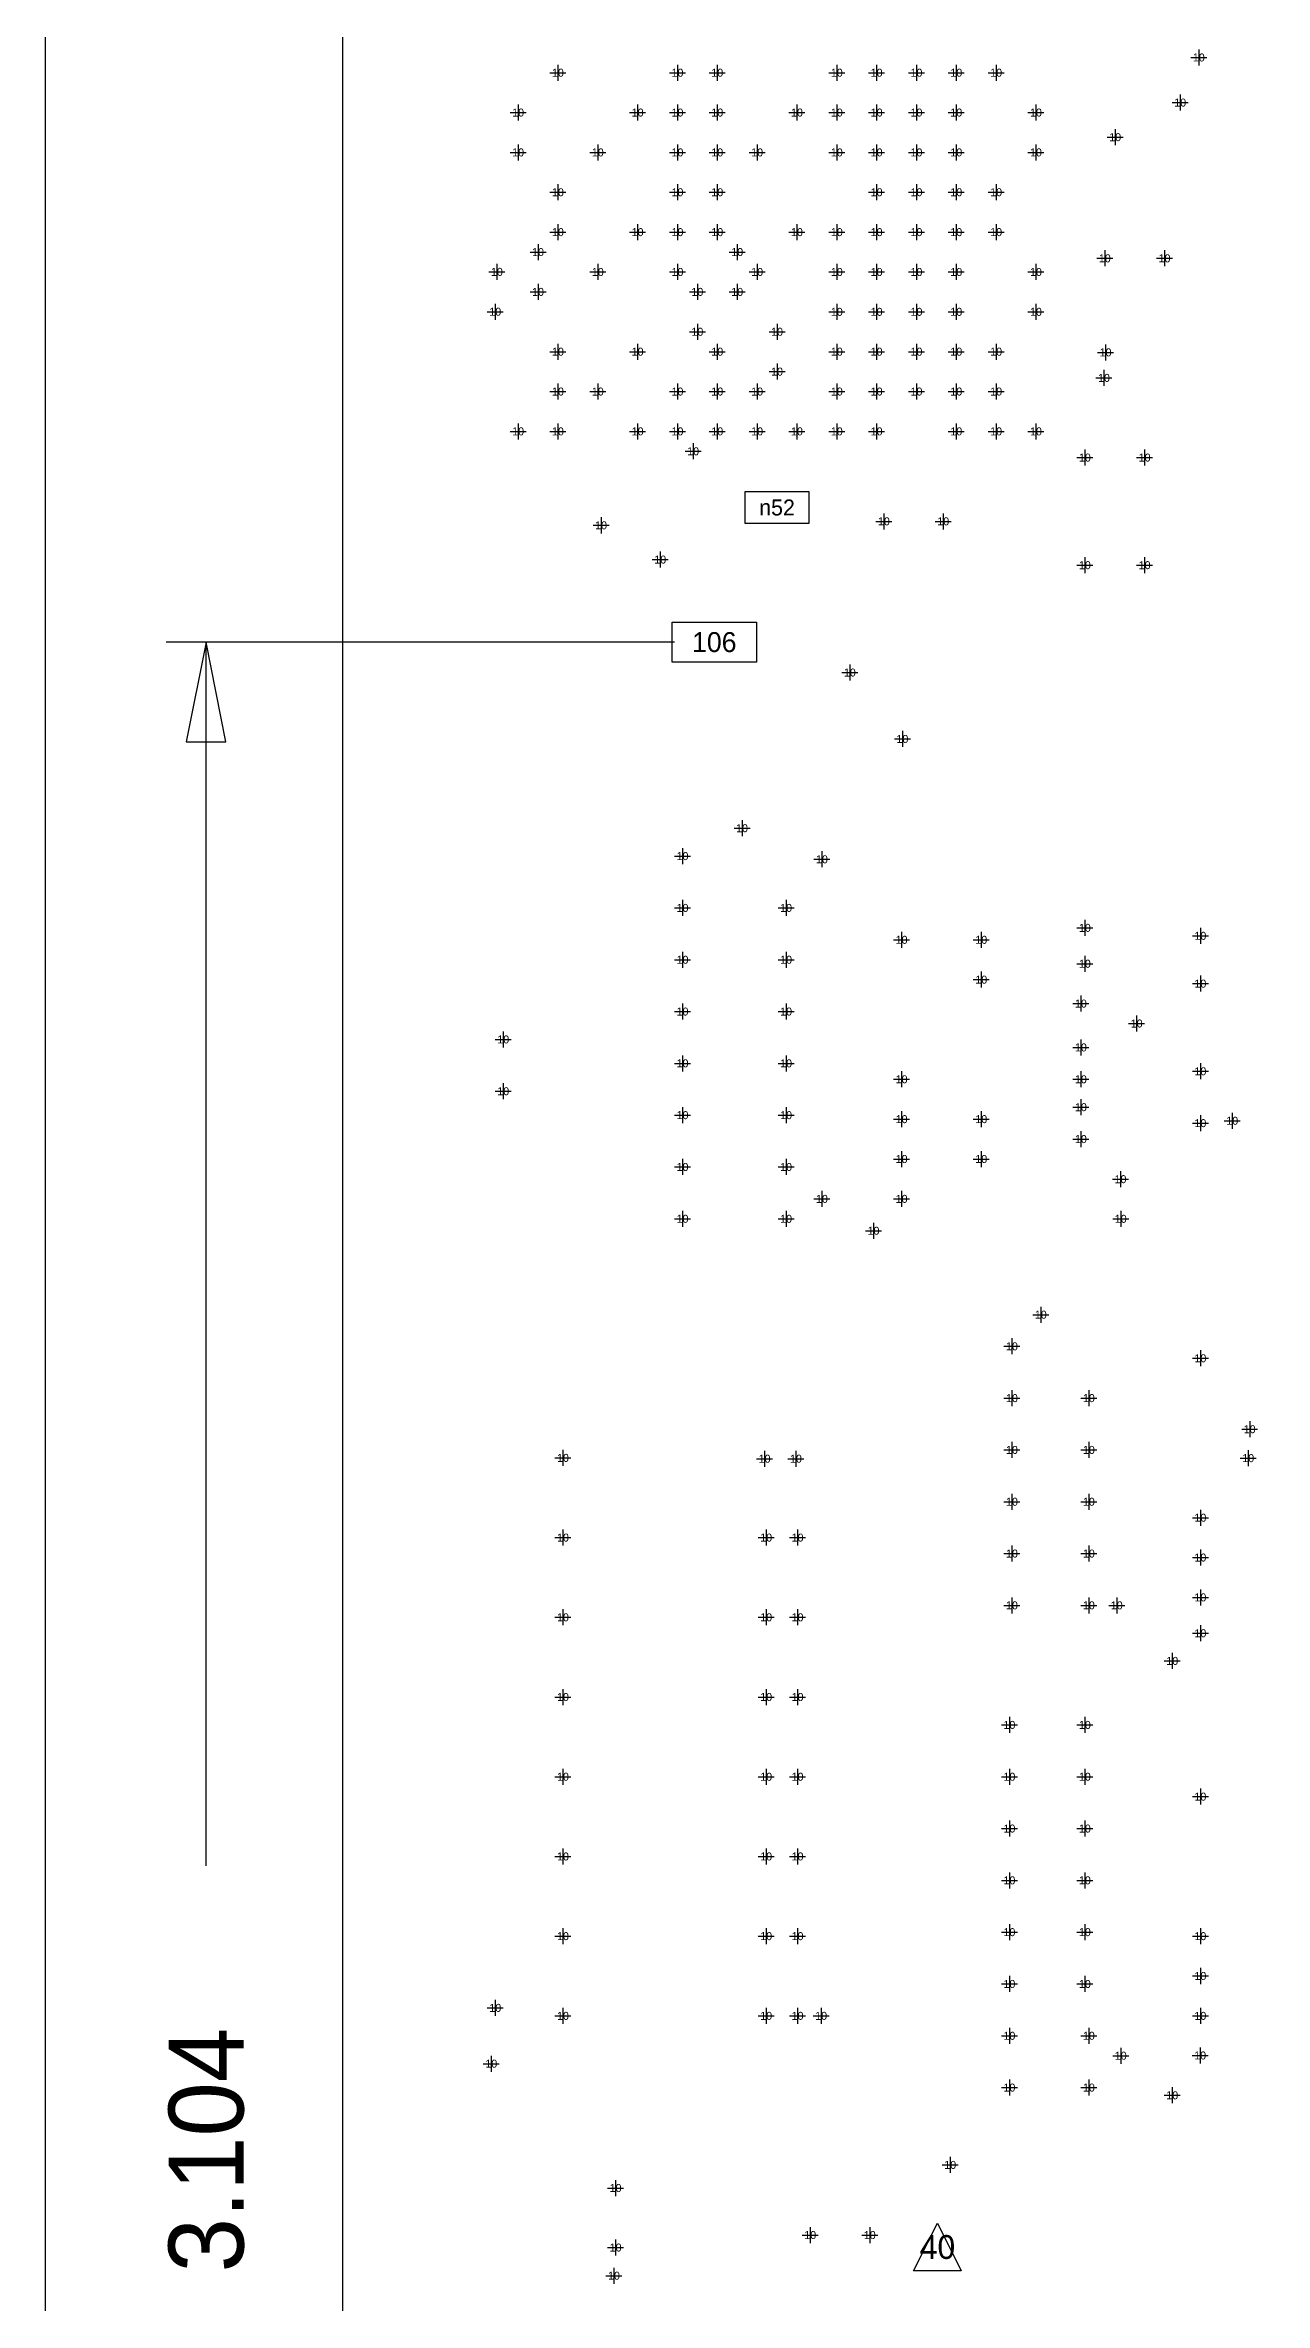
# Model space of a CAD drawing. Extents: x -13164 to 30582, y -10288 to 18382.
# Drawn here: x -623 to 907, y 1020 to 3853 of the extents above; entities that cross this region are included whole.
import ezdxf
from ezdxf.enums import TextEntityAlignment as Align

# ---------------------------------------------------------------- set-up
doc = ezdxf.new("R2010")
doc.units = 0
for name, color, linetype in [('BG_DIMENSION', 2, 'CONTINUOUS'), ('BG_OUTLINE', 7, 'CONTINUOUS'), ('MA_NCBACKDRILL-18-17', 30, 'CONTINUOUS'), ('MA_NCBACKDRILL-18-6', 11, 'CONTINUOUS'), ('MA_NCLEGEND-1-18', 7, 'CONTINUOUS')]:
    doc.layers.add(name, color=color, linetype=linetype)

# ---------------------------------------------------------------- blocks, each defined once
blk = doc.blocks.new('FIGURE_CROSS')
for points in [[(-0.5, 0), (0.5, 0)], [(0, 0.5), (0, -0.5)]]:
    blk.add_lwpolyline(points)
blk = doc.blocks.new('FIGURE_SQUARE')
blk.add_lwpolyline([(-0.5, -0.5), (-0.5, 0.5), (0.5, 0.5), (0.5, -0.5)], close=True)
blk = doc.blocks.new('FIGURE_TRI')
blk.add_lwpolyline([(-0.5, -0.5), (0, 0.5), (0.5, -0.5)], close=True)

msp = doc.modelspace()

# ---------------------------------------------------------------- linework, layer by layer
at = {"layer": 'BG_DIMENSION'}
for points in [[(-623.429, 7740.226), (-623.429, 0)], [(166.461, 3104.004), (-471.429, 3104.004)], [(-396.429, 2978.803), (-421.429, 3104.004), (-446.429, 2978.803), (-396.429, 2978.803)], [(-421.429, 1568.932), (-421.429, 3104.004)]]:
    msp.add_lwpolyline(points, dxfattribs=at)
at = {"layer": 'BG_OUTLINE'}
msp.add_lwpolyline([(-250, 11561.024), (-250, -250), (7624.012, -250), (7624.012, 11561.024)], close=True, dxfattribs=at)

# ---------------------------------------------------------------- block references
at = {"layer": 'MA_NCBACKDRILL-18-17', "xscale": 20.079, "yscale": 20.079}
for p in [(520.201, 3818.374), (470.201, 3768.374), (470.201, 3718.374), (520.201, 3668.374), (520.201, 3618.374), (470.201, 3568.374), (470.201, 3518.374), (520.201, 3468.374), (520.201, 3418.374)]:
    msp.add_blockref('FIGURE_CROSS', p, dxfattribs=at)
at = {"layer": 'MA_NCBACKDRILL-18-6', "xscale": 20.079, "yscale": 20.079}
msp.add_blockref('FIGURE_CROSS', (20.201, 3368.374), dxfattribs=at)
at = {"layer": 'MA_NCLEGEND-1-18'}
for name, p, xscale, yscale in [('FIGURE_CROSS', (20.201, 3818.374), 20.079, 20.079), ('FIGURE_CROSS', (170.201, 3818.374), 20.079, 20.079), ('FIGURE_CROSS', (220.201, 3818.374), 20.079, 20.079), ('FIGURE_CROSS', (370.201, 3818.374), 20.079, 20.079), ('FIGURE_CROSS', (420.201, 3818.374), 20.079, 20.079), ('FIGURE_CROSS', (470.201, 3818.374), 20.079, 20.079), ('FIGURE_CROSS', (520.201, 3818.374), 20.079, 20.079), ('FIGURE_CROSS', (570.201, 3818.374), 20.079, 20.079), ('FIGURE_CROSS', (824.571, 3837.512), 20.079, 20.079), ('FIGURE_CROSS', (-29.799, 3768.374), 20.079, 20.079), ('FIGURE_CROSS', (120.201, 3768.374), 20.079, 20.079), ('FIGURE_CROSS', (170.201, 3768.374), 20.079, 20.079), ('FIGURE_CROSS', (220.201, 3768.374), 20.079, 20.079), ('FIGURE_CROSS', (320.201, 3768.374), 20.079, 20.079), ('FIGURE_CROSS', (370.201, 3768.374), 20.079, 20.079), ('FIGURE_CROSS', (420.201, 3768.374), 20.079, 20.079), ('FIGURE_CROSS', (470.201, 3768.374), 20.079, 20.079), ('FIGURE_CROSS', (520.201, 3768.374), 20.079, 20.079), ('FIGURE_CROSS', (620.201, 3768.374), 20.079, 20.079), ('FIGURE_CROSS', (801.209, 3780.874), 20.079, 20.079), ('FIGURE_CROSS', (719.608, 3737.475), 20.079, 20.079), ('FIGURE_CROSS', (-29.799, 3718.374), 20.079, 20.079), ('FIGURE_CROSS', (70.201, 3718.374), 20.079, 20.079), ('FIGURE_CROSS', (170.201, 3718.374), 20.079, 20.079), ('FIGURE_CROSS', (220.201, 3718.374), 20.079, 20.079), ('FIGURE_CROSS', (270.201, 3718.374), 20.079, 20.079), ('FIGURE_CROSS', (370.201, 3718.374), 20.079, 20.079), ('FIGURE_CROSS', (420.201, 3718.374), 20.079, 20.079), ('FIGURE_CROSS', (470.201, 3718.374), 20.079, 20.079), ('FIGURE_CROSS', (520.201, 3718.374), 20.079, 20.079), ('FIGURE_CROSS', (620.201, 3718.374), 20.079, 20.079), ('FIGURE_CROSS', (20.201, 3668.374), 20.079, 20.079), ('FIGURE_CROSS', (170.201, 3668.374), 20.079, 20.079), ('FIGURE_CROSS', (220.201, 3668.374), 20.079, 20.079), ('FIGURE_CROSS', (420.201, 3668.374), 20.079, 20.079), ('FIGURE_CROSS', (470.201, 3668.374), 20.079, 20.079), ('FIGURE_CROSS', (520.201, 3668.374), 20.079, 20.079), ('FIGURE_CROSS', (570.201, 3668.374), 20.079, 20.079), ('FIGURE_CROSS', (20.201, 3618.374), 20.079, 20.079), ('FIGURE_CROSS', (120.201, 3618.374), 20.079, 20.079), ('FIGURE_CROSS', (170.201, 3618.374), 20.079, 20.079), ('FIGURE_CROSS', (220.201, 3618.374), 20.079, 20.079), ('FIGURE_CROSS', (320.201, 3618.374), 20.079, 20.079), ('FIGURE_CROSS', (370.201, 3618.374), 20.079, 20.079), ('FIGURE_CROSS', (420.201, 3618.374), 20.079, 20.079), ('FIGURE_CROSS', (470.201, 3618.374), 20.079, 20.079), ('FIGURE_CROSS', (520.201, 3618.374), 20.079, 20.079), ('FIGURE_CROSS', (570.201, 3618.374), 20.079, 20.079), ('FIGURE_CROSS', (-4.799, 3593.374), 20.079, 20.079), ('FIGURE_CROSS', (245.201, 3593.374), 20.079, 20.079), ('FIGURE_CROSS', (-56.429, 3568.512), 20.079, 20.079), ('FIGURE_CROSS', (70.201, 3568.374), 20.079, 20.079), ('FIGURE_CROSS', (170.201, 3568.374), 20.079, 20.079), ('FIGURE_CROSS', (270.201, 3568.374), 20.079, 20.079), ('FIGURE_CROSS', (370.201, 3568.374), 20.079, 20.079), ('FIGURE_CROSS', (420.201, 3568.374), 20.079, 20.079), ('FIGURE_CROSS', (470.201, 3568.374), 20.079, 20.079), ('FIGURE_CROSS', (520.201, 3568.374), 20.079, 20.079), ('FIGURE_CROSS', (620.201, 3568.374), 20.079, 20.079), ('FIGURE_CROSS', (706.571, 3585.512), 20.079, 20.079), ('FIGURE_CROSS', (781.571, 3585.512), 20.079, 20.079), ('FIGURE_CROSS', (-4.799, 3543.374), 20.079, 20.079), ('FIGURE_CROSS', (195.201, 3543.374), 20.079, 20.079), ('FIGURE_CROSS', (245.201, 3543.374), 20.079, 20.079), ('FIGURE_CROSS', (-58.429, 3518.528), 20.079, 20.079), ('FIGURE_CROSS', (370.201, 3518.374), 20.079, 20.079), ('FIGURE_CROSS', (420.201, 3518.374), 20.079, 20.079), ('FIGURE_CROSS', (470.201, 3518.374), 20.079, 20.079), ('FIGURE_CROSS', (520.201, 3518.374), 20.079, 20.079), ('FIGURE_CROSS', (620.201, 3518.374), 20.079, 20.079), ('FIGURE_CROSS', (195.201, 3493.374), 20.079, 20.079), ('FIGURE_CROSS', (295.201, 3493.374), 20.079, 20.079), ('FIGURE_CROSS', (20.201, 3468.374), 20.079, 20.079), ('FIGURE_CROSS', (120.201, 3468.374), 20.079, 20.079), ('FIGURE_CROSS', (220.201, 3468.374), 20.079, 20.079), ('FIGURE_CROSS', (370.201, 3468.374), 20.079, 20.079), ('FIGURE_CROSS', (420.201, 3468.374), 20.079, 20.079), ('FIGURE_CROSS', (470.201, 3468.374), 20.079, 20.079), ('FIGURE_CROSS', (520.201, 3468.374), 20.079, 20.079), ('FIGURE_CROSS', (570.201, 3468.374), 20.079, 20.079), ('FIGURE_CROSS', (707.571, 3467.512), 20.079, 20.079), ('FIGURE_CROSS', (20.201, 3418.374), 20.079, 20.079), ('FIGURE_CROSS', (70.201, 3418.374), 20.079, 20.079), ('FIGURE_CROSS', (170.201, 3418.374), 20.079, 20.079), ('FIGURE_CROSS', (220.201, 3418.374), 20.079, 20.079), ('FIGURE_CROSS', (270.201, 3418.374), 20.079, 20.079), ('FIGURE_CROSS', (295.201, 3443.374), 20.079, 20.079), ('FIGURE_CROSS', (370.201, 3418.374), 20.079, 20.079), ('FIGURE_CROSS', (420.201, 3418.374), 20.079, 20.079), ('FIGURE_CROSS', (470.201, 3418.374), 20.079, 20.079), ('FIGURE_CROSS', (520.201, 3418.374), 20.079, 20.079), ('FIGURE_CROSS', (570.201, 3418.374), 20.079, 20.079), ('FIGURE_CROSS', (705.571, 3435.512), 20.079, 20.079), ('FIGURE_CROSS', (-29.799, 3368.374), 20.079, 20.079), ('FIGURE_CROSS', (20.201, 3368.374), 20.079, 20.079), ('FIGURE_CROSS', (120.201, 3368.374), 20.079, 20.079), ('FIGURE_CROSS', (170.201, 3368.374), 20.079, 20.079), ('FIGURE_CROSS', (220.201, 3368.374), 20.079, 20.079), ('FIGURE_CROSS', (270.201, 3368.374), 20.079, 20.079), ('FIGURE_CROSS', (320.201, 3368.374), 20.079, 20.079), ('FIGURE_CROSS', (370.201, 3368.374), 20.079, 20.079), ('FIGURE_CROSS', (420.201, 3368.374), 20.079, 20.079), ('FIGURE_CROSS', (520.201, 3368.374), 20.079, 20.079), ('FIGURE_CROSS', (570.201, 3368.374), 20.079, 20.079), ('FIGURE_CROSS', (620.201, 3368.374), 20.079, 20.079), ('FIGURE_CROSS', (189.889, 3343.373), 20.079, 20.079), ('FIGURE_CROSS', (681.571, 3335.512), 20.079, 20.079), ('FIGURE_CROSS', (756.571, 3335.512), 20.079, 20.079), ('FIGURE_SQUARE', (295.201, 3272.905), 79.921, 40.161), ('FIGURE_CROSS', (74.319, 3250.512), 20.079, 20.079), ('FIGURE_CROSS', (429.319, 3255.512), 20.079, 20.079), ('FIGURE_CROSS', (503.823, 3255.512), 20.079, 20.079), ('FIGURE_CROSS', (148.571, 3207.512), 20.079, 20.079), ('FIGURE_CROSS', (681.571, 3200.512), 20.079, 20.079), ('FIGURE_CROSS', (756.571, 3200.512), 20.079, 20.079), ('FIGURE_SQUARE', (216.461, 3104.004), 105.909, 50), ('FIGURE_CROSS', (386.569, 3065.823), 20.079, 20.079), ('FIGURE_CROSS', (452.571, 2982.512), 20.079, 20.079), ('FIGURE_CROSS', (251.26, 2870.552), 20.079, 20.079), ('FIGURE_CROSS', (176.571, 2835.512), 20.079, 20.079), ('FIGURE_CROSS', (351.571, 2831.512), 20.079, 20.079), ('FIGURE_CROSS', (176.571, 2770.512), 20.079, 20.079), ('FIGURE_CROSS', (306.571, 2770.512), 20.079, 20.079), ('FIGURE_CROSS', (681.571, 2745.512), 20.079, 20.079), ('FIGURE_CROSS', (451.571, 2730.512), 20.079, 20.079), ('FIGURE_CROSS', (551.571, 2730.512), 20.079, 20.079), ('FIGURE_CROSS', (826.571, 2735.512), 20.079, 20.079), ('FIGURE_CROSS', (176.571, 2705.512), 20.079, 20.079), ('FIGURE_CROSS', (306.571, 2705.512), 20.079, 20.079), ('FIGURE_CROSS', (681.571, 2700.512), 20.079, 20.079), ('FIGURE_CROSS', (551.571, 2680.512), 20.079, 20.079), ('FIGURE_CROSS', (826.571, 2675.512), 20.079, 20.079), ('FIGURE_CROSS', (176.571, 2640.512), 20.079, 20.079), ('FIGURE_CROSS', (306.569, 2640.51), 20.079, 20.079), ('FIGURE_CROSS', (676.571, 2650.512), 20.079, 20.079), ('FIGURE_CROSS', (746.571, 2625.512), 20.079, 20.079), ('FIGURE_CROSS', (-48.429, 2605.512), 20.079, 20.079), ('FIGURE_CROSS', (176.571, 2575.512), 20.079, 20.079), ('FIGURE_CROSS', (306.571, 2575.513), 20.079, 20.079), ('FIGURE_CROSS', (676.571, 2595.512), 20.079, 20.079), ('FIGURE_CROSS', (-48.429, 2540.512), 20.079, 20.079), ('FIGURE_CROSS', (451.571, 2555.512), 20.079, 20.079), ('FIGURE_CROSS', (676.571, 2555.512), 20.079, 20.079), ('FIGURE_CROSS', (826.571, 2565.512), 20.079, 20.079), ('FIGURE_CROSS', (676.571, 2520.512), 20.079, 20.079), ('FIGURE_CROSS', (176.572, 2510.513), 20.079, 20.079), ('FIGURE_CROSS', (306.57, 2510.513), 20.079, 20.079), ('FIGURE_CROSS', (451.571, 2505.512), 20.079, 20.079), ('FIGURE_CROSS', (551.571, 2505.512), 20.079, 20.079), ('FIGURE_CROSS', (826.571, 2500.512), 20.079, 20.079), ('FIGURE_CROSS', (866.571, 2503.512), 20.079, 20.079), ('FIGURE_CROSS', (451.571, 2455.512), 20.079, 20.079), ('FIGURE_CROSS', (551.571, 2455.512), 20.079, 20.079), ('FIGURE_CROSS', (676.571, 2480.512), 20.079, 20.079), ('FIGURE_CROSS', (176.571, 2445.512), 20.079, 20.079), ('FIGURE_CROSS', (306.571, 2445.512), 20.079, 20.079), ('FIGURE_CROSS', (726.26, 2430.201), 20.079, 20.079), ('FIGURE_CROSS', (351.571, 2405.512), 20.079, 20.079), ('FIGURE_CROSS', (451.571, 2405.512), 20.079, 20.079), ('FIGURE_CROSS', (176.571, 2380.512), 20.079, 20.079), ('FIGURE_CROSS', (306.571, 2380.512), 20.079, 20.079), ('FIGURE_CROSS', (726.571, 2380.512), 20.079, 20.079), ('FIGURE_CROSS', (416.26, 2365.512), 20.079, 20.079), ('FIGURE_CROSS', (626.26, 2260.201), 20.079, 20.079), ('FIGURE_CROSS', (590.071, 2220.512), 20.079, 20.079), ('FIGURE_CROSS', (826.571, 2205.512), 20.079, 20.079), ('FIGURE_CROSS', (590.071, 2155.512), 20.079, 20.079), ('FIGURE_CROSS', (686.569, 2155.51), 20.079, 20.079), ('FIGURE_CROSS', (888.42, 2116.46), 20.079, 20.079), ('FIGURE_CROSS', (590.071, 2090.512), 20.079, 20.079), ('FIGURE_CROSS', (686.572, 2090.513), 20.079, 20.079), ('FIGURE_CROSS', (26.536, 2080.512), 20.079, 20.079), ('FIGURE_CROSS', (279.571, 2079.512), 20.079, 20.079), ('FIGURE_CROSS', (318.949, 2079.512), 20.079, 20.079), ('FIGURE_CROSS', (886.571, 2080.201), 20.079, 20.079), ('FIGURE_CROSS', (590.071, 2025.512), 20.079, 20.079), ('FIGURE_CROSS', (686.57, 2025.513), 20.079, 20.079), ('FIGURE_CROSS', (826.571, 2005.512), 20.079, 20.079), ('FIGURE_CROSS', (26.536, 1980.512), 20.079, 20.079), ('FIGURE_CROSS', (281.571, 1980.512), 20.079, 20.079), ('FIGURE_CROSS', (320.949, 1980.512), 20.079, 20.079), ('FIGURE_CROSS', (590.071, 1960.512), 20.079, 20.079), ('FIGURE_CROSS', (686.571, 1960.512), 20.079, 20.079), ('FIGURE_CROSS', (826.571, 1955.512), 20.079, 20.079), ('FIGURE_CROSS', (590.071, 1895.512), 20.079, 20.079), ('FIGURE_CROSS', (686.571, 1895.512), 20.079, 20.079), ('FIGURE_CROSS', (721.571, 1895.512), 20.079, 20.079), ('FIGURE_CROSS', (826.571, 1905.512), 20.079, 20.079), ('FIGURE_CROSS', (26.536, 1880.512), 20.079, 20.079), ('FIGURE_CROSS', (281.571, 1880.512), 20.079, 20.079), ('FIGURE_CROSS', (320.949, 1880.512), 20.079, 20.079), ('FIGURE_CROSS', (826.571, 1860.512), 20.079, 20.079), ('FIGURE_CROSS', (791.26, 1825.823), 20.079, 20.079), ('FIGURE_CROSS', (26.536, 1780.512), 20.079, 20.079), ('FIGURE_CROSS', (281.571, 1780.512), 20.079, 20.079), ('FIGURE_CROSS', (320.949, 1780.512), 20.079, 20.079), ('FIGURE_CROSS', (586.882, 1745.512), 20.079, 20.079), ('FIGURE_CROSS', (681.571, 1745.512), 20.079, 20.079), ('FIGURE_CROSS', (26.536, 1680.512), 20.079, 20.079), ('FIGURE_CROSS', (281.571, 1680.512), 20.079, 20.079), ('FIGURE_CROSS', (320.949, 1680.512), 20.079, 20.079), ('FIGURE_CROSS', (586.882, 1680.512), 20.079, 20.079), ('FIGURE_CROSS', (681.571, 1680.512), 20.079, 20.079), ('FIGURE_CROSS', (826.571, 1655.512), 20.079, 20.079), ('FIGURE_CROSS', (586.882, 1615.512), 20.079, 20.079), ('FIGURE_CROSS', (681.571, 1615.512), 20.079, 20.079), ('FIGURE_CROSS', (26.536, 1580.512), 20.079, 20.079), ('FIGURE_CROSS', (281.571, 1580.512), 20.079, 20.079), ('FIGURE_CROSS', (320.949, 1580.512), 20.079, 20.079), ('FIGURE_CROSS', (586.882, 1550.51), 20.079, 20.079), ('FIGURE_CROSS', (681.569, 1550.51), 20.079, 20.079), ('FIGURE_CROSS', (26.536, 1480.512), 20.079, 20.079), ('FIGURE_CROSS', (281.571, 1480.512), 20.079, 20.079), ('FIGURE_CROSS', (320.949, 1480.512), 20.079, 20.079), ('FIGURE_CROSS', (586.882, 1485.513), 20.079, 20.079), ('FIGURE_CROSS', (681.57, 1485.513), 20.079, 20.079), ('FIGURE_CROSS', (826.571, 1480.512), 20.079, 20.079), ('FIGURE_CROSS', (586.882, 1420.513), 20.079, 20.079), ('FIGURE_CROSS', (681.57, 1420.513), 20.079, 20.079), ('FIGURE_CROSS', (826.571, 1430.512), 20.079, 20.079), ('FIGURE_CROSS', (-58.429, 1390.512), 20.079, 20.079), ('FIGURE_CROSS', (26.536, 1380.512), 20.079, 20.079), ('FIGURE_CROSS', (281.571, 1380.512), 20.079, 20.079), ('FIGURE_CROSS', (320.949, 1380.512), 20.079, 20.079), ('FIGURE_CROSS', (350.536, 1380.512), 20.079, 20.079), ('FIGURE_CROSS', (826.571, 1380.512), 20.079, 20.079), ('FIGURE_CROSS', (586.882, 1355.512), 20.079, 20.079), ('FIGURE_CROSS', (686.571, 1355.512), 20.079, 20.079), ('FIGURE_CROSS', (726.571, 1330.512), 20.079, 20.079), ('FIGURE_CROSS', (826.26, 1330.823), 20.079, 20.079), ('FIGURE_CROSS', (-63.429, 1320.512), 20.079, 20.079), ('FIGURE_CROSS', (586.882, 1290.512), 20.079, 20.079), ('FIGURE_CROSS', (686.571, 1290.512), 20.079, 20.079), ('FIGURE_CROSS', (791.26, 1280.823), 20.079, 20.079), ('FIGURE_CROSS', (512.571, 1193.512), 20.079, 20.079), ('FIGURE_CROSS', (92.571, 1164.512), 20.079, 20.079), ('FIGURE_CROSS', (336.882, 1105.512), 20.079, 20.079), ('FIGURE_CROSS', (411.571, 1105.512), 20.079, 20.079), ('FIGURE_TRI', (496.571, 1090.512), 59.839, 59.839), ('FIGURE_CROSS', (92.571, 1089.823), 20.079, 20.079), ('FIGURE_CROSS', (90.567, 1054.508), 20.079, 20.079)]:
    msp.add_blockref(name, p, dxfattribs=dict(at, xscale=xscale, yscale=yscale))

# ---------------------------------------------------------------- texts
at = {"layer": 'BG_DIMENSION', "width": 0.974939}
msp.add_text('3.104', height=94.091, rotation=90, dxfattribs=at).set_placement((-374.383, 1058.595))
at = {"layer": 'MA_NCBACKDRILL-18-17'}
for p in [(520.201, 3818.374), (470.201, 3768.374), (470.201, 3718.374), (520.201, 3668.374), (520.201, 3618.374), (470.201, 3568.374), (470.201, 3518.374), (520.201, 3468.374), (520.201, 3418.374)]:
    msp.add_text('10', height=10.0395, dxfattribs=at).set_placement(p, align=Align.MIDDLE_CENTER)
at = {"layer": 'MA_NCBACKDRILL-18-6'}
msp.add_text('10', height=10.0395, dxfattribs=at).set_placement((20.201, 3368.374), align=Align.MIDDLE_CENTER)
at = {"layer": 'MA_NCLEGEND-1-18'}
for s, height, p in [('10', 10.0395, (824.571, 3837.512)), ('10', 10.0395, (20.201, 3818.374)), ('10', 10.0395, (170.201, 3818.374)), ('10', 10.0395, (220.201, 3818.374)), ('10', 10.0395, (370.201, 3818.374)), ('10', 10.0395, (420.201, 3818.374)), ('10', 10.0395, (470.201, 3818.374)), ('10', 10.0395, (520.201, 3818.374)), ('10', 10.0395, (570.201, 3818.374)), ('10', 10.0395, (-29.799, 3768.374)), ('10', 10.0395, (120.201, 3768.374)), ('10', 10.0395, (170.201, 3768.374)), ('10', 10.0395, (220.201, 3768.374)), ('10', 10.0395, (320.201, 3768.374)), ('10', 10.0395, (370.201, 3768.374)), ('10', 10.0395, (420.201, 3768.374)), ('10', 10.0395, (470.201, 3768.374)), ('10', 10.0395, (520.201, 3768.374)), ('10', 10.0395, (620.201, 3768.374)), ('10', 10.0395, (801.209, 3780.874)), ('10', 10.0395, (719.608, 3737.475)), ('10', 10.0395, (-29.799, 3718.374)), ('10', 10.0395, (70.201, 3718.374)), ('10', 10.0395, (170.201, 3718.374)), ('10', 10.0395, (220.201, 3718.374)), ('10', 10.0395, (270.201, 3718.374)), ('10', 10.0395, (370.201, 3718.374)), ('10', 10.0395, (420.201, 3718.374)), ('10', 10.0395, (470.201, 3718.374)), ('10', 10.0395, (520.201, 3718.374)), ('10', 10.0395, (620.201, 3718.374)), ('10', 10.0395, (20.201, 3668.374)), ('10', 10.0395, (170.201, 3668.374)), ('10', 10.0395, (220.201, 3668.374)), ('10', 10.0395, (420.201, 3668.374)), ('10', 10.0395, (470.201, 3668.374)), ('10', 10.0395, (520.201, 3668.374)), ('10', 10.0395, (570.201, 3668.374)), ('10', 10.0395, (-4.799, 3593.374)), ('10', 10.0395, (20.201, 3618.374)), ('10', 10.0395, (120.201, 3618.374)), ('10', 10.0395, (170.201, 3618.374)), ('10', 10.0395, (220.201, 3618.374)), ('10', 10.0395, (245.201, 3593.374)), ('10', 10.0395, (320.201, 3618.374)), ('10', 10.0395, (370.201, 3618.374)), ('10', 10.0395, (420.201, 3618.374)), ('10', 10.0395, (470.201, 3618.374)), ('10', 10.0395, (520.201, 3618.374)), ('10', 10.0395, (570.201, 3618.374)), ('10', 10.0395, (-56.429, 3568.512)), ('10', 10.0395, (70.201, 3568.374)), ('10', 10.0395, (170.201, 3568.374)), ('10', 10.0395, (270.201, 3568.374)), ('10', 10.0395, (370.201, 3568.374)), ('10', 10.0395, (420.201, 3568.374)), ('10', 10.0395, (470.201, 3568.374)), ('10', 10.0395, (520.201, 3568.374)), ('10', 10.0395, (620.201, 3568.374)), ('10', 10.0395, (706.571, 3585.512)), ('10', 10.0395, (781.571, 3585.512)), ('10', 10.0395, (-4.799, 3543.374)), ('10', 10.0395, (195.201, 3543.374)), ('10', 10.0395, (245.201, 3543.374)), ('10', 10.0395, (-58.429, 3518.528)), ('10', 10.0395, (370.201, 3518.374)), ('10', 10.0395, (420.201, 3518.374)), ('10', 10.0395, (470.201, 3518.374)), ('10', 10.0395, (520.201, 3518.374)), ('10', 10.0395, (620.201, 3518.374)), ('10', 10.0395, (195.201, 3493.374)), ('10', 10.0395, (295.201, 3493.374)), ('10', 10.0395, (20.201, 3468.374)), ('10', 10.0395, (120.201, 3468.374)), ('10', 10.0395, (220.201, 3468.374)), ('10', 10.0395, (370.201, 3468.374)), ('10', 10.0395, (420.201, 3468.374)), ('10', 10.0395, (470.201, 3468.374)), ('10', 10.0395, (520.201, 3468.374)), ('10', 10.0395, (570.201, 3468.374)), ('10', 10.0395, (707.571, 3467.512)), ('10', 10.0395, (295.201, 3443.374)), ('10', 10.0395, (705.571, 3435.512)), ('10', 10.0395, (20.201, 3418.374)), ('10', 10.0395, (70.201, 3418.374)), ('10', 10.0395, (170.201, 3418.374)), ('10', 10.0395, (220.201, 3418.374)), ('10', 10.0395, (270.201, 3418.374)), ('10', 10.0395, (370.201, 3418.374)), ('10', 10.0395, (420.201, 3418.374)), ('10', 10.0395, (470.201, 3418.374)), ('10', 10.0395, (520.201, 3418.374)), ('10', 10.0395, (570.201, 3418.374)), ('10', 10.0395, (-29.799, 3368.374)), ('10', 10.0395, (20.201, 3368.374)), ('10', 10.0395, (120.201, 3368.374)), ('10', 10.0395, (170.201, 3368.374)), ('10', 10.0395, (220.201, 3368.374)), ('10', 10.0395, (270.201, 3368.374)), ('10', 10.0395, (320.201, 3368.374)), ('10', 10.0395, (370.201, 3368.374)), ('10', 10.0395, (420.201, 3368.374)), ('10', 10.0395, (520.201, 3368.374)), ('10', 10.0395, (570.201, 3368.374)), ('10', 10.0395, (620.201, 3368.374)), ('10', 10.0395, (189.889, 3343.373)), ('10', 10.0395, (681.571, 3335.512)), ('10', 10.0395, (756.571, 3335.512)), ('n52', 20.0805, (295.201, 3272.905)), ('10', 10.0395, (429.319, 3255.512)), ('10', 10.0395, (503.823, 3255.512)), ('10', 10.0395, (74.319, 3250.512)), ('10', 10.0395, (148.571, 3207.512)), ('10', 10.0395, (681.571, 3200.512)), ('10', 10.0395, (756.571, 3200.512)), ('106', 25, (216.461, 3104.004)), ('10', 10.0395, (386.569, 3065.823)), ('10', 10.0395, (452.571, 2982.512)), ('10', 10.0395, (251.26, 2870.552)), ('10', 10.0395, (176.571, 2835.512)), ('10', 10.0395, (351.571, 2831.512)), ('10', 10.0395, (176.571, 2770.512)), ('10', 10.0395, (306.571, 2770.512)), ('10', 10.0395, (681.571, 2745.512)), ('10', 10.0395, (451.571, 2730.512)), ('10', 10.0395, (551.571, 2730.512)), ('10', 10.0395, (826.571, 2735.512)), ('10', 10.0395, (176.571, 2705.512)), ('10', 10.0395, (306.571, 2705.512)), ('10', 10.0395, (681.571, 2700.512)), ('10', 10.0395, (551.571, 2680.512)), ('10', 10.0395, (826.571, 2675.512)), ('10', 10.0395, (176.571, 2640.512)), ('10', 10.0395, (306.569, 2640.51)), ('10', 10.0395, (676.571, 2650.512)), ('10', 10.0395, (-48.429, 2605.512)), ('10', 10.0395, (746.571, 2625.512)), ('10', 10.0395, (176.571, 2575.512)), ('10', 10.0395, (306.571, 2575.513)), ('10', 10.0395, (676.571, 2595.512)), ('10', 10.0395, (451.571, 2555.512)), ('10', 10.0395, (676.571, 2555.512)), ('10', 10.0395, (826.571, 2565.512)), ('10', 10.0395, (-48.429, 2540.512)), ('10', 10.0395, (676.571, 2520.512)), ('10', 10.0395, (176.572, 2510.513)), ('10', 10.0395, (306.57, 2510.513)), ('10', 10.0395, (451.571, 2505.512)), ('10', 10.0395, (551.571, 2505.512)), ('10', 10.0395, (826.571, 2500.512)), ('10', 10.0395, (866.571, 2503.512)), ('10', 10.0395, (676.571, 2480.512)), ('10', 10.0395, (176.571, 2445.512)), ('10', 10.0395, (306.571, 2445.512)), ('10', 10.0395, (451.571, 2455.512)), ('10', 10.0395, (551.571, 2455.512)), ('10', 10.0395, (351.571, 2405.512)), ('10', 10.0395, (451.571, 2405.512)), ('10', 10.0395, (726.26, 2430.201)), ('10', 10.0395, (176.571, 2380.512)), ('10', 10.0395, (306.571, 2380.512)), ('10', 10.0395, (726.571, 2380.512)), ('10', 10.0395, (416.26, 2365.512)), ('10', 10.0395, (626.26, 2260.201)), ('10', 10.0395, (590.071, 2220.512)), ('10', 10.0395, (826.571, 2205.512)), ('10', 10.0395, (590.071, 2155.512)), ('10', 10.0395, (686.569, 2155.51)), ('10', 10.0395, (888.42, 2116.46)), ('10', 10.0395, (26.536, 2080.512)), ('10', 10.0395, (279.571, 2079.512)), ('10', 10.0395, (318.949, 2079.512)), ('10', 10.0395, (590.071, 2090.512)), ('10', 10.0395, (686.572, 2090.513)), ('10', 10.0395, (886.571, 2080.201)), ('10', 10.0395, (590.071, 2025.512)), ('10', 10.0395, (686.57, 2025.513)), ('10', 10.0395, (26.536, 1980.512)), ('10', 10.0395, (281.571, 1980.512)), ('10', 10.0395, (320.949, 1980.512)), ('10', 10.0395, (826.571, 2005.512)), ('10', 10.0395, (590.071, 1960.512)), ('10', 10.0395, (686.571, 1960.512)), ('10', 10.0395, (826.571, 1955.512)), ('10', 10.0395, (590.071, 1895.512)), ('10', 10.0395, (686.571, 1895.512)), ('10', 10.0395, (721.571, 1895.512)), ('10', 10.0395, (826.571, 1905.512)), ('10', 10.0395, (26.536, 1880.512)), ('10', 10.0395, (281.571, 1880.512)), ('10', 10.0395, (320.949, 1880.512)), ('10', 10.0395, (826.571, 1860.512)), ('10', 10.0395, (791.26, 1825.823)), ('10', 10.0395, (26.536, 1780.512)), ('10', 10.0395, (281.571, 1780.512)), ('10', 10.0395, (320.949, 1780.512)), ('10', 10.0395, (586.882, 1745.512)), ('10', 10.0395, (681.571, 1745.512)), ('10', 10.0395, (26.536, 1680.512)), ('10', 10.0395, (281.571, 1680.512)), ('10', 10.0395, (320.949, 1680.512)), ('10', 10.0395, (586.882, 1680.512)), ('10', 10.0395, (681.571, 1680.512)), ('10', 10.0395, (826.571, 1655.512)), ('10', 10.0395, (586.882, 1615.512)), ('10', 10.0395, (681.571, 1615.512)), ('10', 10.0395, (26.536, 1580.512)), ('10', 10.0395, (281.571, 1580.512)), ('10', 10.0395, (320.949, 1580.512)), ('10', 10.0395, (586.882, 1550.51)), ('10', 10.0395, (681.569, 1550.51)), ('10', 10.0395, (26.536, 1480.512)), ('10', 10.0395, (281.571, 1480.512)), ('10', 10.0395, (320.949, 1480.512)), ('10', 10.0395, (586.882, 1485.513)), ('10', 10.0395, (681.57, 1485.513)), ('10', 10.0395, (826.571, 1480.512)), ('10', 10.0395, (586.882, 1420.513)), ('10', 10.0395, (681.57, 1420.513)), ('10', 10.0395, (826.571, 1430.512)), ('10', 10.0395, (-58.429, 1390.512)), ('10', 10.0395, (26.536, 1380.512)), ('10', 10.0395, (281.571, 1380.512)), ('10', 10.0395, (320.949, 1380.512)), ('10', 10.0395, (350.536, 1380.512)), ('10', 10.0395, (586.882, 1355.512)), ('10', 10.0395, (686.571, 1355.512)), ('10', 10.0395, (826.571, 1380.512)), ('10', 10.0395, (726.571, 1330.512)), ('10', 10.0395, (826.26, 1330.823)), ('10', 10.0395, (-63.429, 1320.512)), ('10', 10.0395, (586.882, 1290.512)), ('10', 10.0395, (686.571, 1290.512)), ('10', 10.0395, (791.26, 1280.823)), ('10', 10.0395, (512.571, 1193.512)), ('10', 10.0395, (92.571, 1164.512)), ('10', 10.0395, (336.882, 1105.512)), ('10', 10.0395, (411.571, 1105.512)), ('40', 29.9195, (496.571, 1090.512)), ('10', 10.0395, (92.571, 1089.823)), ('10', 10.0395, (90.567, 1054.508))]:
    msp.add_text(s, height=height, dxfattribs=at).set_placement(p, align=Align.MIDDLE_CENTER)

doc.saveas('drawing.dxf')
